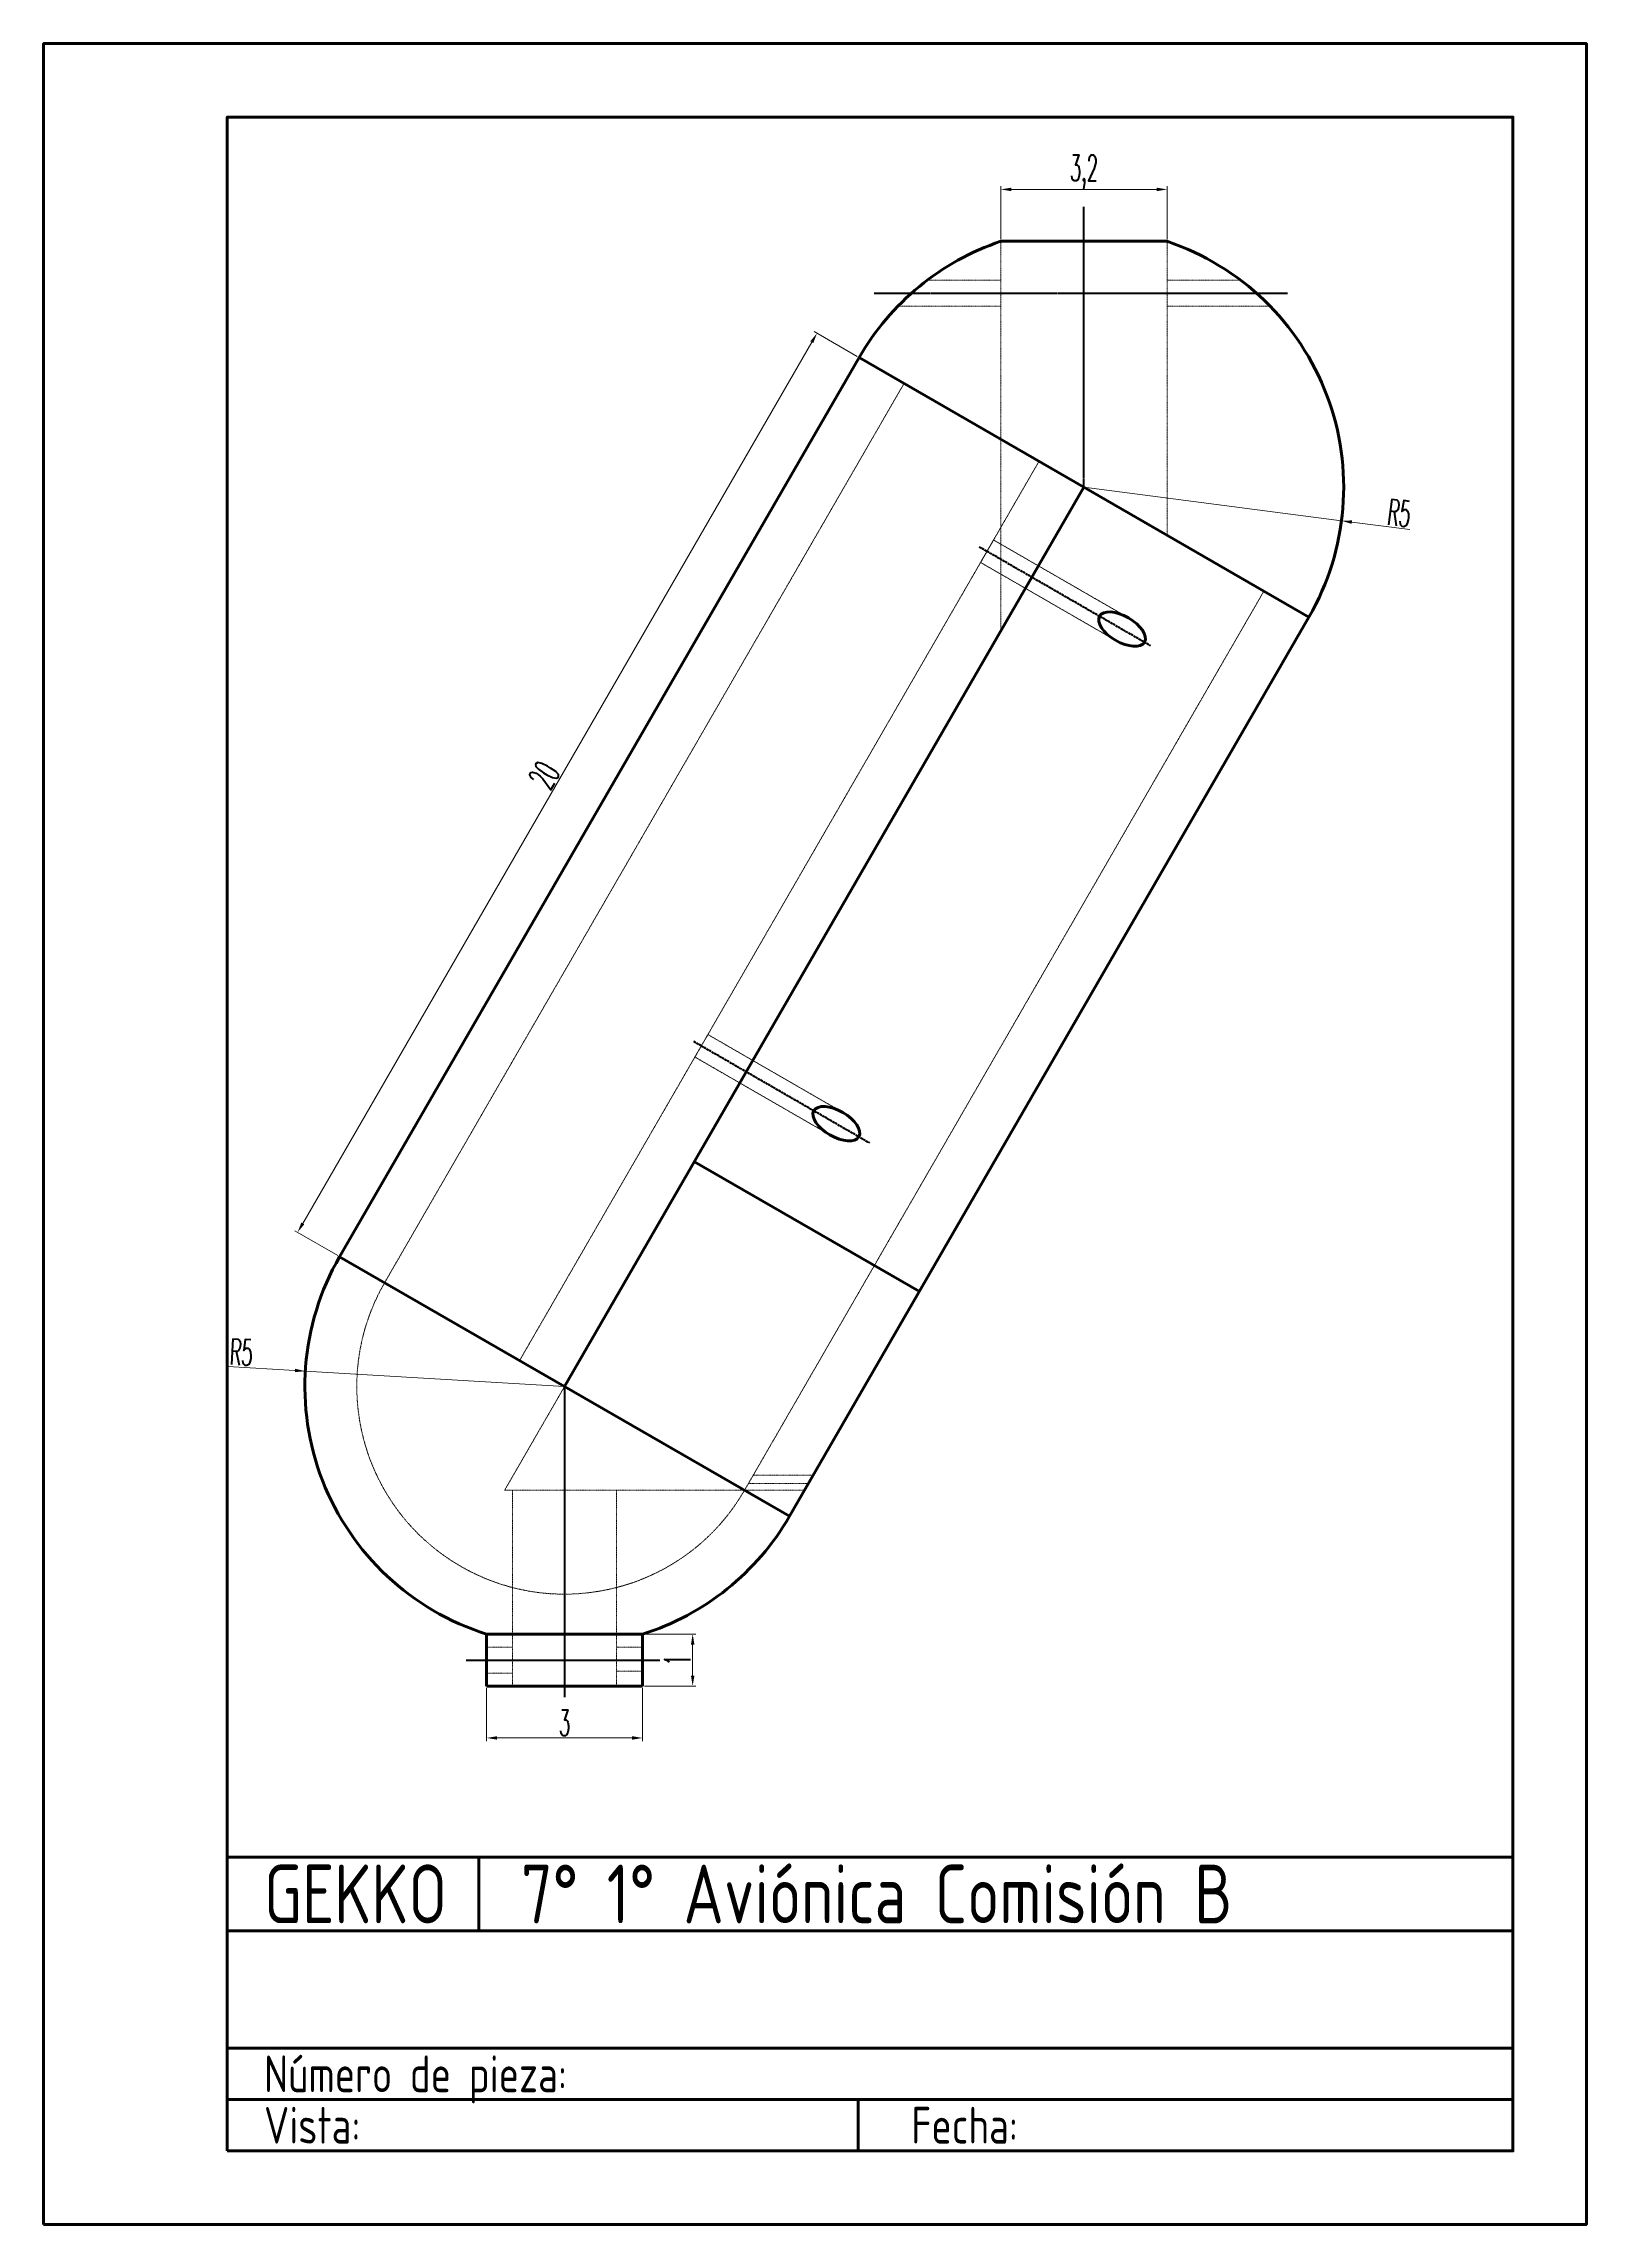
# Paper-space layout 'Presentación1' of a CAD drawing. Header units: millimetres. Extents: x -1 to 209, y -1 to 296.
# The model-space entities are those that its viewports show. They can reach past a viewport. Long polylines and large blocks are cut down to what shows.
import ezdxf

# ---------------------------------------------------------------- set-up
doc = ezdxf.new("R2010")
doc.units = ezdxf.units.MM
doc.header["$LTSCALE"] = 0.1
doc.linetypes.add('CENTRO2', pattern=[28.575, 19.05, -3.175, 3.175, -3.175])
doc.linetypes.add('JIS_02_1.2', pattern=[2.5, 1.25, -1.25])
for name, color, linetype, lineweight in [('Aristas Ocultas', 1, 'JIS_02_1.2', 20), ('Contorno', 5, 'Continuous', 60), ('Cotas', 6, 'Continuous', 20), ('Ejes', 3, 'CENTRO2', 40), ('texto2.5', 3, 'Continuous', 20)]:
    doc.layers.add(name, color=color, linetype=linetype, lineweight=lineweight)
doc.styles.add('Estilo1', font='isocp.shx', dxfattribs={"width": 0.85})
doc.styles.get("Standard").update_dxf_attribs({"font": 'romans.shx', "width": 0.5, "height": 0.5, "bigfont": '@extfont2.shx'})
doc.dimstyles.new('ISO-25', dxfattribs={"dimscale": 0.2, "dimtxt": 1, "dimasz": 1, "dimexe": 0.3, "dimexo": 0.2, "dimgap": 0.2, "dimtad": 1, "dimtxsty": 'Standard', "dimcen": 2.5, "dimclrd": 256, "dimclre": 6, "dimclrt": 6, "dimadec": 0, "dimazin": 0, "dimtfac": 1, "dimtmove": 0, "dimatfit": 3, "dimfxl": 1, "dimtfillclr": 6, "dimlwd": 20, "dimlwe": 20, "dimarcsym": 0})

# ---------------------------------------------------------------- blocks, each defined once
blk = doc.blocks.new('Rótulo')
at = {"layer": 'Contorno'}
for p, q in [((34.42, -244.18), (34.42, -295.18)), ((209.42, -295.18), (209.42, -244.18)), ((68.64, -265.18), (68.64, -255.18)), ((34.42, -265.18), (209.42, -265.18)), ((209.42, -278.18), (209.42, -286.68)), ((34.42, -281.18), (209.42, -281.18)), ((34.42, -288.18), (209.42, -288.18)), ((120.31, -295.18), (120.31, -288.18)), ((34.42, -295.18), (209.42, -295.18)), ((60.42, -295.18), (80.42, -295.18))]:
    blk.add_line(p, q, dxfattribs=at)
at = {"layer": 'Contorno', "lineweight": 80}
blk.add_line((34.42, -255.18), (209.42, -255.18), dxfattribs=at)
for points in [[(9.42, -305.18), (219.42, -305.18), (219.42, -8.18), (9.42, -8.18)], [(34.42, -295.18), (209.42, -295.18), (209.42, -18.18), (34.42, -18.18)]]:
    blk.add_lwpolyline(points, close=True, dxfattribs=at)
at = {"layer": 'texto2.5', "lineweight": 20, "attachment_point": 1, "style": 'Estilo1'}
for s, insert, char_height, width in [('GEKKO', (39.42, -256.18), 8, 40.0979), ('7° 1° Aviónica Comisión B', (74.42, -256.18), 8, 99.0654), ('Número de pieza:', (39.42, -282.18), 5, 99.9095), ('Vista: ', (39.42, -289.18), 5, 76.8559), ('Fecha:', (127.52, -289.18), 5, 80.7844)]:
    blk.add_mtext(s, dxfattribs=dict(at, insert=insert, char_height=char_height, width=width))
blk = doc.blocks.new('*D5')
at = {"layer": 'Cotas', "linetype": 'Continuous', "lineweight": 20}
blk.add_line((-14.574, 44.024), (-4.774, 60.998), dxfattribs=at)
at = {"layer": 'Cotas', "color": 6, "linetype": 'Continuous', "lineweight": 20}
for p, q in [((-3.899, 60.724), (-4.726, 61.201)), ((-13.899, 43.403), (-14.726, 43.881))]:
    blk.add_line(p, q, dxfattribs=at)
at = {"layer": 'Cotas'}
for points in [[(-4.803, 61.015), (-4.745, 60.981), (-4.674, 61.171)], [(-14.603, 44.041), (-14.545, 44.007), (-14.674, 43.851)]]:
    blk.add_solid(points, dxfattribs=at)
at = {"layer": 'Defpoints', "color": 0}
for p in [(-4.674, 61.171), (-3.864, 60.704), (-13.864, 43.383)]:
    blk.add_point(p, dxfattribs=at)
at = {"layer": 'Cotas', "color": 6, "insert": (-9.925, 52.656), "char_height": 0.5, "attachment_point": 5, "rotation": 60}
blk.add_mtext('20', dxfattribs=at)
blk = doc.blocks.new('*D6')
at = {"layer": 'Cotas', "linetype": 'Continuous', "lineweight": 20}
for p, q in [((-16.016, 41.267), (-14.725, 41.191)), ((-9.534, 40.883), (-14.525, 41.179))]:
    blk.add_line(p, q, dxfattribs=at)
at = {"layer": 'Cotas'}
blk.add_solid([(-14.723, 41.224), (-14.727, 41.158), (-14.525, 41.179)], dxfattribs=at)
at = {"layer": 'Defpoints', "color": 0}
for p in [(-14.525, 41.179), (-9.534, 40.883)]:
    blk.add_point(p, dxfattribs=at)
at = {"layer": 'Cotas', "color": 6, "insert": (-15.757, 41.543), "char_height": 0.5, "attachment_point": 5, "rotation": 356.6072}
blk.add_mtext('R5', dxfattribs=at)
blk = doc.blocks.new('*D7')
at = {"layer": 'Cotas', "linetype": 'Continuous', "lineweight": 20}
for p, q in [((0.466, 58.204), (5.424, 57.558)), ((6.738, 57.387), (5.622, 57.532))]:
    blk.add_line(p, q, dxfattribs=at)
at = {"layer": 'Cotas'}
blk.add_solid([(5.627, 57.565), (5.618, 57.499), (5.424, 57.558)], dxfattribs=at)
at = {"layer": 'Defpoints', "color": 0}
for p in [(0.466, 58.204), (5.424, 57.558)]:
    blk.add_point(p, dxfattribs=at)
at = {"layer": 'Cotas', "color": 6, "insert": (6.535, 57.706), "char_height": 0.5, "attachment_point": 5, "rotation": 352.5799}
blk.add_mtext('R5', dxfattribs=at)
blk = doc.blocks.new('*D8')
at = {"layer": 'Cotas', "color": 6, "linetype": 'Continuous', "lineweight": 20}
for p, q in [((-11.034, 35.073), (-11.034, 34.053)), ((-8.034, 35.073), (-8.034, 34.053))]:
    blk.add_line(p, q, dxfattribs=at)
at = {"layer": 'Cotas', "linetype": 'Continuous', "lineweight": 20}
blk.add_line((-10.834, 34.113), (-8.234, 34.113), dxfattribs=at)
at = {"layer": 'Cotas'}
for points in [[(-10.834, 34.147), (-10.834, 34.08), (-11.034, 34.113)], [(-8.234, 34.147), (-8.234, 34.08), (-8.034, 34.113)]]:
    blk.add_solid(points, dxfattribs=at)
at = {"layer": 'Defpoints', "color": 0}
for p in [(-11.034, 35.113), (-8.034, 35.113), (-8.034, 34.113)]:
    blk.add_point(p, dxfattribs=at)
at = {"layer": 'Cotas', "color": 6, "insert": (-9.534, 34.403), "char_height": 0.5, "attachment_point": 5}
blk.add_mtext('3', dxfattribs=at)
blk = doc.blocks.new('*D9')
at = {"layer": 'Cotas', "color": 6, "linetype": 'Continuous', "lineweight": 20}
for p, q in [((-7.994, 36.113), (-7.008, 36.113)), ((-7.994, 35.113), (-7.008, 35.113))]:
    blk.add_line(p, q, dxfattribs=at)
at = {"layer": 'Cotas', "linetype": 'Continuous', "lineweight": 20}
blk.add_line((-7.068, 35.313), (-7.068, 35.913), dxfattribs=at)
at = {"layer": 'Cotas'}
for points in [[(-7.101, 35.913), (-7.034, 35.913), (-7.068, 36.113)], [(-7.101, 35.313), (-7.034, 35.313), (-7.068, 35.113)]]:
    blk.add_solid(points, dxfattribs=at)
at = {"layer": 'Defpoints', "color": 0}
for p in [(-8.034, 36.113), (-7.068, 36.113), (-8.034, 35.113)]:
    blk.add_point(p, dxfattribs=at)
at = {"layer": 'Cotas', "color": 6, "insert": (-7.358, 35.613), "char_height": 0.5, "attachment_point": 5, "rotation": 90}
blk.add_mtext('1', dxfattribs=at)
blk = doc.blocks.new('*D11')
at = {"layer": 'Cotas', "color": 6, "linetype": 'Continuous', "lineweight": 20}
for p, q in [((-1.134, 62.981), (-1.134, 64.001)), ((2.066, 62.981), (2.066, 64.001))]:
    blk.add_line(p, q, dxfattribs=at)
at = {"layer": 'Cotas', "linetype": 'Continuous', "lineweight": 20}
blk.add_line((-0.934, 63.941), (1.866, 63.941), dxfattribs=at)
at = {"layer": 'Cotas'}
for points in [[(-0.934, 63.974), (-0.934, 63.907), (-1.134, 63.941)], [(1.866, 63.974), (1.866, 63.907), (2.066, 63.941)]]:
    blk.add_solid(points, dxfattribs=at)
at = {"layer": 'Defpoints', "color": 0}
for p in [(2.066, 63.941), (-1.134, 62.941), (2.066, 62.941)]:
    blk.add_point(p, dxfattribs=at)
at = {"layer": 'Cotas', "color": 6, "insert": (0.466, 64.278), "char_height": 0.5, "attachment_point": 5}
blk.add_mtext('3,2', dxfattribs=at)

msp = doc.modelspace()

# ---------------------------------------------------------------- linework, layer by layer
at = {"layer": 'Aristas Ocultas'}
for p, q in [((-1.134, 62.941), (-1.134, 55.432)), ((2.066, 62.941), (2.066, 57.28)), ((-1.134, 62.191), (-2.551, 62.191)), ((2.066, 62.191), (3.483, 62.191)), ((-1.134, 61.691), (-3.118, 61.691)), ((2.066, 61.691), (4.049, 61.691)), ((-12.998, 42.883), (-2.998, 60.204)), ((-1.525, 56.755), (-1.275, 57.188)), ((-0.409, 56.688), (-1.275, 57.188)), ((-0.659, 56.255), (-1.525, 56.755)), ((-0.409, 56.688), (1.323, 55.688)), ((-6.07, 38.883), (3.93, 56.204)), ((-0.659, 56.255), (1.073, 55.255)), ((-7.025, 47.229), (-6.775, 47.662)), ((-5.909, 47.162), (-6.775, 47.662)), ((-6.159, 46.729), (-7.025, 47.229)), ((-5.909, 47.162), (-6.159, 46.729)), ((-5.909, 47.162), (-4.177, 46.162)), ((-6.159, 46.729), (-4.427, 45.729)), ((-10.534, 35.113), (-10.534, 38.883)), ((-8.534, 35.113), (-8.534, 38.883)), ((-10.534, 35.863), (-11.034, 35.863)), ((-8.534, 35.863), (-8.034, 35.863)), ((-10.534, 35.363), (-11.034, 35.363)), ((-8.534, 35.398), (-8.034, 35.398))]:
    msp.add_line(p, q, dxfattribs=at)
at = {"layer": 'Aristas Ocultas', "color": 1}
for p, q in [((-10.4, 41.383), (-0.4, 58.704)), ((-9.534, 40.883), (-10.689, 38.883)), ((-5.903, 39.173), (-4.748, 39.173)), ((-6.07, 38.883), (-10.689, 38.883)), ((-6.07, 38.883), (-4.915, 38.883)), ((-5.995, 39.013), (-4.84, 39.013))]:
    msp.add_line(p, q, dxfattribs=at)
at = {"layer": 'Aristas Ocultas'}
msp.add_arc((-9.534, 40.883), 4, 150, 330, dxfattribs=at)
at = {"layer": 'Contorno'}
for p, q in [((-1.134, 62.941), (2.066, 62.941)), ((-13.864, 43.383), (-3.864, 60.704)), ((-13.864, 43.383), (-3.864, 60.704)), ((0.466, 58.204), (-3.864, 60.704)), ((0.466, 58.204), (-9.534, 40.883)), ((0.466, 58.204), (4.796, 55.704)), ((-5.204, 38.383), (4.796, 55.704)), ((-2.704, 42.713), (-7.034, 45.213)), ((-9.534, 40.883), (-13.864, 43.383)), ((-9.534, 40.883), (-5.204, 38.383)), ((-11.034, 36.113), (-8.034, 36.113)), ((-11.034, 36.113), (-11.034, 35.113)), ((-8.034, 35.113), (-8.034, 36.113)), ((-11.034, 35.113), (-8.034, 35.113))]:
    msp.add_line(p, q, dxfattribs=at)
for centre, start, end in [((0.466, 58.204), 108.6629, 150), ((0.466, 58.204), 330, 71.3371), ((-9.534, 40.883), 150, 252.5424), ((-9.534, 40.883), 287.4576, 330)]:
    msp.add_arc(centre, 5, start, end, dxfattribs=at)
for centre in [(1.198, 55.472), (-4.302, 45.945)]:
    msp.add_ellipse(centre, major_axis=(0.433, -0.25), ratio=0.5, dxfattribs=at)
at = {"layer": 'Ejes'}
for p, q in [((0.466, 58.204), (0.466, 63.605)), ((-3.572, 61.941), (4.381, 61.941)), ((-1.549, 57.058), (1.746, 55.155)), ((-7.05, 47.532), (-3.662, 45.576)), ((-9.534, 40.883), (-9.534, 34.899)), ((-11.429, 35.613), (-7.702, 35.613))]:
    msp.add_line(p, q, dxfattribs=at)

# ---------------------------------------------------------------- dimensions: what is measured, and where the dimension line sits
at = {"layer": 'Cotas'}
for base, p1, p2, picture, middle in [((2.066, 63.941), (-1.134, 62.941), (2.066, 62.941), '*D11', (0.466, 64.278)), ((-8.034, 34.113), (-11.034, 35.113), (-8.034, 35.113), '*D8', (-9.534, 34.403))]:
    dim = msp.add_linear_dim(base=base, p1=p1, p2=p2, dimstyle='ISO-25', dxfattribs=at)
    dim.commit()
    dim.dimension.update_dxf_attribs({"geometry": picture, "text_midpoint": middle})
dim = msp.add_aligned_dim(p1=(-13.864, 43.383), p2=(-3.864, 60.704), distance=0.935, dimstyle='ISO-25', dxfattribs=at)
dim.commit()
dim.dimension.update_dxf_attribs({"geometry": '*D5', "text_midpoint": (-9.925, 52.656)})
for center, mpoint, picture, middle in [((0.466, 58.204), (5.424, 57.558), '*D7', (6.498, 57.418)), ((-9.534, 40.883), (-14.525, 41.179), '*D6', (-15.774, 41.253))]:
    dim = msp.add_radius_dim(center=center, mpoint=mpoint, dimstyle='ISO-25', dxfattribs=at)
    dim.commit()
    dim.dimension.update_dxf_attribs({"geometry": picture, "text_midpoint": middle, "dimtype": 164})
dim = msp.add_linear_dim(base=(-7.068, 36.113), p1=(-8.034, 35.113), p2=(-8.034, 36.113), angle=90, dimstyle='ISO-25', dxfattribs=at)
dim.commit()
dim.dimension.update_dxf_attribs({"geometry": '*D9', "text_midpoint": (-7.358, 35.613)})

psp = doc.layouts.new('Presentación1')

# ---------------------------------------------------------------- block references
at = {"layer": 'Aristas Ocultas'}
psp.add_blockref('Rótulo', (-10.42, 304.18), dxfattribs=at)

# ---------------------------------------------------------------- viewports
psp.add_viewport(center=(111.5, 167.5), size=(175, 237), view_center_point=(-3.652, 48.575), view_height=33.5194, dxfattribs=at)

doc.saveas('drawing.dxf')
